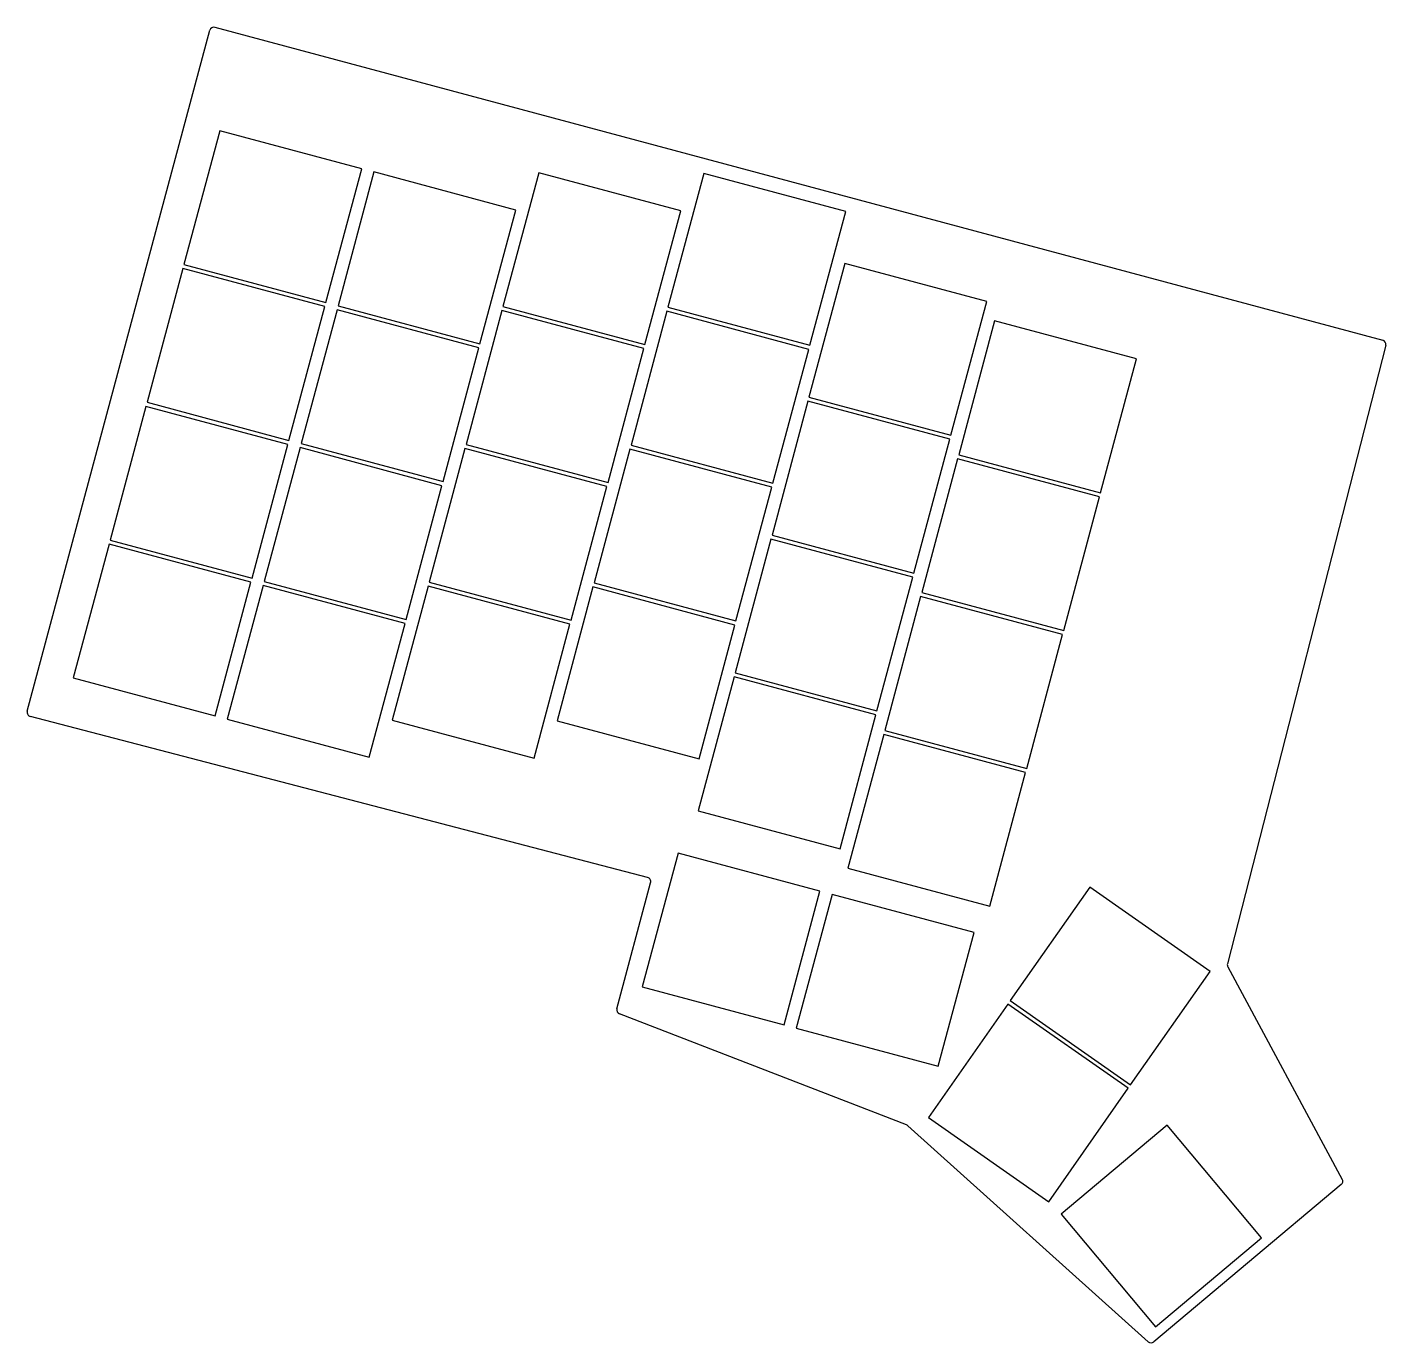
# Model space of a CAD drawing. Header units: millimetres. Extents: x -16 to 146, y -85 to 72.
import ezdxf

# ---------------------------------------------------------------- set-up
doc = ezdxf.new("R2010")
doc.units = ezdxf.units.MM

msp = doc.modelspace()

# ---------------------------------------------------------------- linework, layer by layer
for p, q in [((-16.05, -9.67), (5.69, 71.46)), ((6.3, 71.82), (145.4, 34.54)), ((6.88, 59.5), (2.61, 43.56)), ((23.79, 54.97), (6.88, 59.5)), ((19.52, 39.03), (23.79, 54.97)), ((25.24, 54.58), (20.97, 38.64)), ((42.14, 50.05), (25.24, 54.58)), ((44.88, 54.49), (40.61, 38.55)), ((61.79, 49.96), (44.88, 54.49)), ((64.53, 54.4), (60.26, 38.46)), ((81.43, 49.87), (64.53, 54.4)), ((37.87, 34.11), (42.14, 50.05)), ((57.52, 34.02), (61.79, 49.96)), ((77.16, 33.94), (81.43, 49.87)), ((2.48, 43.08), (-1.79, 27.14)), ((19.39, 38.55), (2.48, 43.08)), ((2.61, 43.56), (19.52, 39.03)), ((81.33, 43.69), (77.06, 27.75)), ((98.23, 39.16), (81.33, 43.69)), ((93.96, 23.22), (98.23, 39.16)), ((15.12, 22.61), (19.39, 38.55)), ((20.84, 38.16), (16.57, 22.22)), ((37.74, 33.63), (20.84, 38.16)), ((20.97, 38.64), (37.87, 34.11)), ((40.48, 38.07), (36.21, 22.13)), ((57.39, 33.54), (40.48, 38.07)), ((40.61, 38.55), (57.52, 34.02)), ((60.13, 37.98), (55.86, 22.04)), ((77.03, 33.45), (60.13, 37.98)), ((60.26, 38.46), (77.16, 33.94)), ((99.16, 36.84), (94.89, 20.9)), ((116.07, 32.31), (99.16, 36.84)), ((33.47, 17.69), (37.74, 33.63)), ((53.12, 17.6), (57.39, 33.54)), ((72.76, 17.51), (77.03, 33.45)), ((145.76, 33.94), (126.91, -39.75)), ((111.8, 16.37), (116.07, 32.31)), ((77.06, 27.75), (93.96, 23.22)), ((-1.92, 26.65), (-6.19, 10.72)), ((14.99, 22.12), (-1.92, 26.65)), ((-1.79, 27.14), (15.12, 22.61)), ((76.93, 27.27), (72.66, 11.33)), ((93.83, 22.74), (76.93, 27.27)), ((89.56, 6.8), (93.83, 22.74)), ((10.72, 6.19), (14.99, 22.12)), ((16.44, 21.74), (12.17, 5.8)), ((33.34, 17.21), (16.44, 21.74)), ((16.57, 22.22), (33.47, 17.69)), ((36.08, 21.65), (31.81, 5.71)), ((52.99, 17.12), (36.08, 21.65)), ((36.21, 22.13), (53.12, 17.6)), ((55.73, 21.56), (51.46, 5.62)), ((72.63, 17.03), (55.73, 21.56)), ((55.86, 22.04), (72.76, 17.51)), ((94.76, 20.42), (90.49, 4.48)), ((111.67, 15.89), (94.76, 20.42)), ((94.89, 20.9), (111.8, 16.37)), ((29.07, 1.27), (33.34, 17.21)), ((48.72, 1.18), (52.99, 17.12)), ((68.36, 1.09), (72.63, 17.03)), ((107.4, -0.05), (111.67, 15.89)), ((72.66, 11.33), (89.56, 6.8)), ((-6.32, 10.23), (-10.59, -5.7)), ((10.59, 5.7), (-6.32, 10.23)), ((-6.19, 10.72), (10.72, 6.19)), ((72.53, 10.85), (68.26, -5.09)), ((89.43, 6.32), (72.53, 10.85)), ((6.32, -10.23), (10.59, 5.7)), ((12.04, 5.32), (7.77, -10.62)), ((28.94, 0.79), (12.04, 5.32)), ((12.17, 5.8), (29.07, 1.27)), ((31.68, 5.23), (27.41, -10.71)), ((48.59, 0.7), (31.68, 5.23)), ((31.81, 5.71), (48.72, 1.18)), ((51.33, 5.14), (47.06, -10.8)), ((68.23, 0.61), (51.33, 5.14)), ((51.46, 5.62), (68.36, 1.09)), ((85.16, -9.62), (89.43, 6.32)), ((90.36, 4), (86.09, -11.94)), ((107.27, -0.53), (90.36, 4)), ((90.49, 4.48), (107.4, -0.05)), ((24.67, -15.15), (28.94, 0.79)), ((44.32, -15.24), (48.59, 0.7)), ((63.96, -15.33), (68.23, 0.61)), ((103, -16.47), (107.27, -0.53)), ((-10.59, -5.7), (6.32, -10.23)), ((68.13, -5.57), (63.86, -21.51)), ((85.03, -10.1), (68.13, -5.57)), ((68.26, -5.09), (85.16, -9.62)), ((57.84, -29.48), (-15.69, -10.29)), ((7.77, -10.62), (24.67, -15.15)), ((27.41, -10.71), (44.32, -15.24)), ((47.06, -10.8), (63.96, -15.33)), ((80.76, -26.04), (85.03, -10.1)), ((85.96, -12.42), (81.69, -28.36)), ((102.87, -16.95), (85.96, -12.42)), ((86.09, -11.94), (103, -16.47)), ((98.6, -32.89), (102.87, -16.95)), ((63.86, -21.51), (80.76, -26.04)), ((61.47, -26.56), (57.2, -42.5)), ((78.37, -31.09), (61.47, -26.56)), ((81.69, -28.36), (98.6, -32.89)), ((54.17, -45.11), (58.19, -30.09)), ((110.5, -30.62), (101.04, -44.14)), ((124.83, -40.66), (110.5, -30.62)), ((74.1, -47.03), (78.37, -31.09)), ((79.82, -31.48), (75.55, -47.42)), ((96.73, -36.01), (79.82, -31.48)), ((92.45, -51.95), (96.73, -36.01)), ((126.95, -40.11), (140.59, -65.43)), ((115.37, -54.17), (124.83, -40.66)), ((57.2, -42.5), (74.1, -47.03)), ((100.75, -44.55), (91.28, -58.06)), ((115.08, -54.58), (100.75, -44.55)), ((101.04, -44.14), (115.37, -54.17)), ((88.67, -58.95), (54.47, -45.7)), ((75.55, -47.42), (92.45, -51.95)), ((105.62, -68.1), (115.08, -54.58)), ((91.28, -58.06), (105.62, -68.1)), ((117.48, -84.78), (88.83, -59.04)), ((119.73, -58.97), (107.09, -69.58)), ((130.98, -72.38), (119.73, -58.97)), ((140.47, -66.05), (118.14, -84.79)), ((107.09, -69.58), (118.34, -82.99)), ((118.34, -82.99), (130.98, -72.38))]:
    msp.add_line(p, q)
for centre, start, end in [((6.17, 71.33), 75, 165), ((145.27, 34.06), 345.6546, 75), ((-15.57, -9.8), 165, 255.372), ((57.71, -29.96), 345, 75.372), ((127.39, -39.88), 165.6546, 208.3117), ((54.65, -45.24), 165, 248.8298), ((88.49, -59.42), 48.0711, 68.8298), ((140.15, -65.66), 310, 28.3117), ((117.81, -84.41), 228.0711, 310)]:
    msp.add_arc(centre, 0.5, start, end)

doc.saveas('drawing.dxf')
